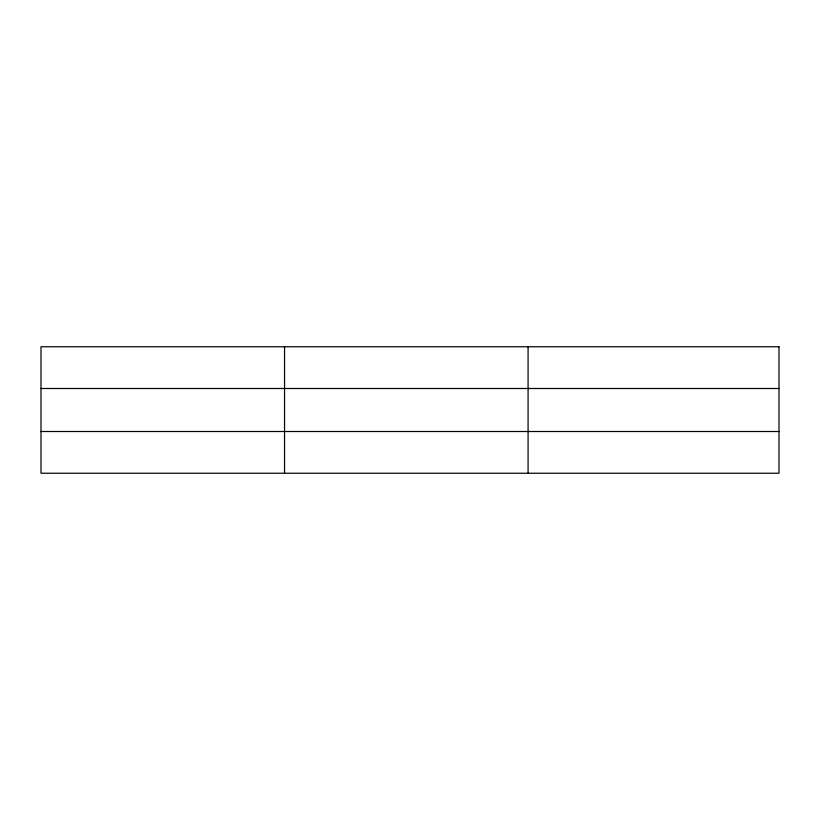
<?xml version="1.0" encoding="UTF-8"?>
<svg xmlns="http://www.w3.org/2000/svg" width="820" height="820" viewBox="0 0 820 820"><rect width="100%" height="100%" fill="white"/><g stroke="black" fill="none" stroke-linecap="round" stroke-linejoin="round"><path stroke-width="1.23" d="M284.54 473.242L284.54 346.757M528.08 473.242L528.08 346.757M41 388.495L779 388.495M41 431.505L779 431.505M779 346.757L779 473.242L41 473.242L41 346.757L779 346.757"/></g></svg>
